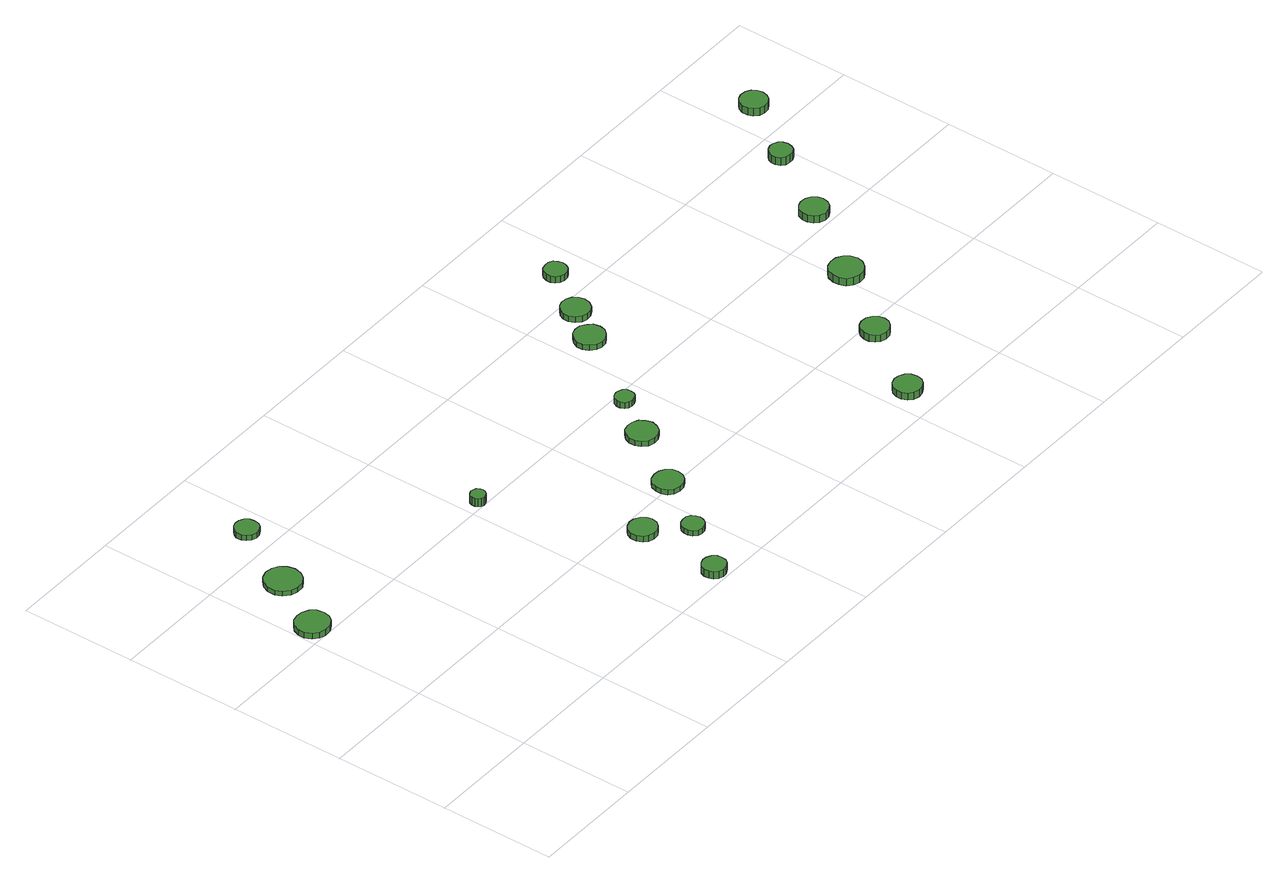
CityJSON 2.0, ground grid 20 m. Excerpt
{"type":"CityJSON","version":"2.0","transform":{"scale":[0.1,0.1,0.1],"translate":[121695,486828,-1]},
"CityObjects":{
"tree1":{"type":"SolitaryVegetationObject","attributes":{"function":"something"},"geometry":[{"type":"MultiSurface","lod":"1","boundaries":[[[0,1,2,3,4,5,6,7,8,9,10,11,12,13,14]],[[15,16,17,18,19,20,21,22,23,24,25,26,27,28,29]],[[0,29,28,1]],[[1,28,27,2]],[[2,27,26,3]],[[3,26,25,4]],[[4,25,24,5]],[[5,24,23,6]],[[6,23,22,7]],[[7,22,21,8]],[[8,21,20,9]],[[9,20,19,10]],[[10,19,18,11]],[[11,18,17,12]],[[12,17,16,13]],[[13,16,15,14]],[[14,15,29,0]]]}]},
"tree2":{"type":"SolitaryVegetationObject","attributes":{"function":"something"},"geometry":[{"type":"MultiSurface","lod":"1","boundaries":[[[30,31,32,33,34,35,36,37,38,39,40,41,42,43,44]],[[45,46,47,48,49,50,51,52,53,54,55,56,57,58,59]],[[30,59,58,31]],[[31,58,57,32]],[[32,57,56,33]],[[33,56,55,34]],[[34,55,54,35]],[[35,54,53,36]],[[36,53,52,37]],[[37,52,51,38]],[[38,51,50,39]],[[39,50,49,40]],[[40,49,48,41]],[[41,48,47,42]],[[42,47,46,43]],[[43,46,45,44]],[[44,45,59,30]]]}]},
"tree3":{"type":"SolitaryVegetationObject","attributes":{"function":"something"},"geometry":[{"type":"MultiSurface","lod":"1","boundaries":[[[60,61,62,63,64,65,66,67,68,69,70,71,72,73,74]],[[75,76,77,78,79,80,81,82,83,84,85,86,87,88,89]],[[60,89,88,61]],[[61,88,87,62]],[[62,87,86,63]],[[63,86,85,64]],[[64,85,84,65]],[[65,84,83,66]],[[66,83,82,67]],[[67,82,81,68]],[[68,81,80,69]],[[69,80,79,70]],[[70,79,78,71]],[[71,78,77,72]],[[72,77,76,73]],[[73,76,75,74]],[[74,75,89,60]]]}]},
"tree4":{"type":"SolitaryVegetationObject","attributes":{"function":"something"},"geometry":[{"type":"MultiSurface","lod":"1","boundaries":[[[90,91,92,93,94,95,96,97,98,99,100,101,102,103,104]],[[105,106,107,108,109,110,111,112,113,114,115,116,117,118,119]],[[90,119,118,91]],[[91,118,117,92]],[[92,117,116,93]],[[93,116,115,94]],[[94,115,114,95]],[[95,114,113,96]],[[96,113,112,97]],[[97,112,111,98]],[[98,111,110,99]],[[99,110,109,100]],[[100,109,108,101]],[[101,108,107,102]],[[102,107,106,103]],[[103,106,105,104]],[[104,105,119,90]]]}]},
"tree5":{"type":"SolitaryVegetationObject","attributes":{"function":"something"},"geometry":[{"type":"MultiSurface","lod":"1","boundaries":[[[120,121,122,123,124,125,126,127,128,129,130,131,132,133,134]],[[135,136,137,138,139,140,141,142,143,144,145,146,147,148,149]],[[120,149,148,121]],[[121,148,147,122]],[[122,147,146,123]],[[123,146,145,124]],[[124,145,144,125]],[[125,144,143,126]],[[126,143,142,127]],[[127,142,141,128]],[[128,141,140,129]],[[129,140,139,130]],[[130,139,138,131]],[[131,138,137,132]],[[132,137,136,133]],[[133,136,135,134]],[[134,135,149,120]]]}]},
"tree6":{"type":"SolitaryVegetationObject","attributes":{"function":"something"},"geometry":[{"type":"MultiSurface","lod":"1","boundaries":[[[150,151,152,153,154,155,156,157,158,159,160,161,162,163,164]],[[165,166,167,168,169,170,171,172,173,174,175,176,177,178,179]],[[150,179,178,151]],[[151,178,177,152]],[[152,177,176,153]],[[153,176,175,154]],[[154,175,174,155]],[[155,174,173,156]],[[156,173,172,157]],[[157,172,171,158]],[[158,171,170,159]],[[159,170,169,160]],[[160,169,168,161]],[[161,168,167,162]],[[162,167,166,163]],[[163,166,165,164]],[[164,165,179,150]]]}]},
"tree7":{"type":"SolitaryVegetationObject","attributes":{"function":"something"},"geometry":[{"type":"MultiSurface","lod":"1","boundaries":[[[180,181,182,183,184,185,186,187,188,189,190,191,192,193,194]],[[195,196,197,198,199,200,201,202,203,204,205,206,207,208,209]],[[180,209,208,181]],[[181,208,207,182]],[[182,207,206,183]],[[183,206,205,184]],[[184,205,204,185]],[[185,204,203,186]],[[186,203,202,187]],[[187,202,201,188]],[[188,201,200,189]],[[189,200,199,190]],[[190,199,198,191]],[[191,198,197,192]],[[192,197,196,193]],[[193,196,195,194]],[[194,195,209,180]]]}]},
"tree8":{"type":"SolitaryVegetationObject","attributes":{"function":"something"},"geometry":[{"type":"MultiSurface","lod":"1","boundaries":[[[210,211,212,213,214,215,216,217,218,219,220,221,222,223,224]],[[225,226,227,228,229,230,231,232,233,234,235,236,237,238,239]],[[210,239,238,211]],[[211,238,237,212]],[[212,237,236,213]],[[213,236,235,214]],[[214,235,234,215]],[[215,234,233,216]],[[216,233,232,217]],[[217,232,231,218]],[[218,231,230,219]],[[219,230,229,220]],[[220,229,228,221]],[[221,228,227,222]],[[222,227,226,223]],[[223,226,225,224]],[[224,225,239,210]]]}]},
"tree9":{"type":"SolitaryVegetationObject","attributes":{"function":"something"},"geometry":[{"type":"MultiSurface","lod":"1","boundaries":[[[240,241,242,243,244,245,246,247,248,249,250,251,252,253,254]],[[255,256,257,258,259,260,261,262,263,264,265,266,267,268,269]],[[240,269,268,241]],[[241,268,267,242]],[[242,267,266,243]],[[243,266,265,244]],[[244,265,264,245]],[[245,264,263,246]],[[246,263,262,247]],[[247,262,261,248]],[[248,261,260,249]],[[249,260,259,250]],[[250,259,258,251]],[[251,258,257,252]],[[252,257,256,253]],[[253,256,255,254]],[[254,255,269,240]]]}]},
"tree10":{"type":"SolitaryVegetationObject","attributes":{"function":"something"},"geometry":[{"type":"MultiSurface","lod":"1","boundaries":[[[270,271,272,273,274,275,276,277,278,279,280,281,282,283,284]],[[285,286,287,288,289,290,291,292,293,294,295,296,297,298,299]],[[270,299,298,271]],[[271,298,297,272]],[[272,297,296,273]],[[273,296,295,274]],[[274,295,294,275]],[[275,294,293,276]],[[276,293,292,277]],[[277,292,291,278]],[[278,291,290,279]],[[279,290,289,280]],[[280,289,288,281]],[[281,288,287,282]],[[282,287,286,283]],[[283,286,285,284]],[[284,285,299,270]]]}]},
"tree11":{"type":"SolitaryVegetationObject","attributes":{"function":"something"},"geometry":[{"type":"MultiSurface","lod":"1","boundaries":[[[300,301,302,303,304,305,306,307,308,309,310,311,312,313,314]],[[315,316,317,318,319,320,321,322,323,324,325,326,327,328,329]],[[300,329,328,301]],[[301,328,327,302]],[[302,327,326,303]],[[303,326,325,304]],[[304,325,324,305]],[[305,324,323,306]],[[306,323,322,307]],[[307,322,321,308]],[[308,321,320,309]],[[309,320,319,310]],[[310,319,318,311]],[[311,318,317,312]],[[312,317,316,313]],[[313,316,315,314]],[[314,315,329,300]]]}]},
"tree12":{"type":"SolitaryVegetationObject","attributes":{"function":"something"},"geometry":[{"type":"MultiSurface","lod":"1","boundaries":[[[330,331,332,333,334,335,336,337,338,339,340,341,342,343,344]],[[345,346,347,348,349,350,351,352,353,354,355,356,357,358,359]],[[330,359,358,331]],[[331,358,357,332]],[[332,357,356,333]],[[333,356,355,334]],[[334,355,354,335]],[[335,354,353,336]],[[336,353,352,337]],[[337,352,351,338]],[[338,351,350,339]],[[339,350,349,340]],[[340,349,348,341]],[[341,348,347,342]],[[342,347,346,343]],[[343,346,345,344]],[[344,345,359,330]]]}]},
"tree13":{"type":"SolitaryVegetationObject","attributes":{"function":"something"},"geometry":[{"type":"MultiSurface","lod":"1","boundaries":[[[360,361,362,363,364,365,366,367,368,369,370,371,372,373,374]],[[375,376,377,378,379,380,381,382,383,384,385,386,387,388,389]],[[360,389,388,361]],[[361,388,387,362]],[[362,387,386,363]],[[363,386,385,364]],[[364,385,384,365]],[[365,384,383,366]],[[366,383,382,367]],[[367,382,381,368]],[[368,381,380,369]],[[369,380,379,370]],[[370,379,378,371]],[[371,378,377,372]],[[372,377,376,373]],[[373,376,375,374]],[[374,375,389,360]]]}]},
"tree14":{"type":"SolitaryVegetationObject","attributes":{"function":"something"},"geometry":[{"type":"MultiSurface","lod":"1","boundaries":[[[390,391,392,393,394,395,396,397,398,399,400,401,402,403,404]],[[405,406,407,408,409,410,411,412,413,414,415,416,417,418,419]],[[390,419,418,391]],[[391,418,417,392]],[[392,417,416,393]],[[393,416,415,394]],[[394,415,414,395]],[[395,414,413,396]],[[396,413,412,397]],[[397,412,411,398]],[[398,411,410,399]],[[399,410,409,400]],[[400,409,408,401]],[[401,408,407,402]],[[402,407,406,403]],[[403,406,405,404]],[[404,405,419,390]]]}]},
"tree15":{"type":"SolitaryVegetationObject","attributes":{"function":"something"},"geometry":[{"type":"MultiSurface","lod":"1","boundaries":[[[420,421,422,423,424,425,426,427,428,429,430,431,432,433,434]],[[435,436,437,438,439,440,441,442,443,444,445,446,447,448,449]],[[420,449,448,421]],[[421,448,447,422]],[[422,447,446,423]],[[423,446,445,424]],[[424,445,444,425]],[[425,444,443,426]],[[426,443,442,427]],[[427,442,441,428]],[[428,441,440,429]],[[429,440,439,430]],[[430,439,438,431]],[[431,438,437,432]],[[432,437,436,433]],[[433,436,435,434]],[[434,435,449,420]]]}]},
"tree16":{"type":"SolitaryVegetationObject","attributes":{"function":"something"},"geometry":[{"type":"MultiSurface","lod":"1","boundaries":[[[450,451,452,453,454,455,456,457,458,459,460,461,462,463,464]],[[465,466,467,468,469,470,471,472,473,474,475,476,477,478,479]],[[450,479,478,451]],[[451,478,477,452]],[[452,477,476,453]],[[453,476,475,454]],[[454,475,474,455]],[[455,474,473,456]],[[456,473,472,457]],[[457,472,471,458]],[[458,471,470,459]],[[459,470,469,460]],[[460,469,468,461]],[[461,468,467,462]],[[462,467,466,463]],[[463,466,465,464]],[[464,465,479,450]]]}]},
"tree17":{"type":"SolitaryVegetationObject","attributes":{"function":"something"},"geometry":[{"type":"MultiSurface","lod":"1","boundaries":[[[480,481,482,483,484,485,486,487,488,489,490,491,492,493,494]],[[495,496,497,498,499,500,501,502,503,504,505,506,507,508,509]],[[480,509,508,481]],[[481,508,507,482]],[[482,507,506,483]],[[483,506,505,484]],[[484,505,504,485]],[[485,504,503,486]],[[486,503,502,487]],[[487,502,501,488]],[[488,501,500,489]],[[489,500,499,490]],[[490,499,498,491]],[[491,498,497,492]],[[492,497,496,493]],[[493,496,495,494]],[[494,495,509,480]]]}]},
"tree18":{"type":"SolitaryVegetationObject","attributes":{"function":"something"},"geometry":[{"type":"MultiSurface","lod":"1","boundaries":[[[510,511,512,513,514,515,516,517,518,519,520,521,522,523,524]],[[525,526,527,528,529,530,531,532,533,534,535,536,537,538,539]],[[510,539,538,511]],[[511,538,537,512]],[[512,537,536,513]],[[513,536,535,514]],[[514,535,534,515]],[[515,534,533,516]],[[516,533,532,517]],[[517,532,531,518]],[[518,531,530,519]],[[519,530,529,520]],[[520,529,528,521]],[[521,528,527,522]],[[522,527,526,523]],[[523,526,525,524]],[[524,525,539,510]]]}]},
"tree19":{"type":"SolitaryVegetationObject","attributes":{"function":"something"},"geometry":[{"type":"MultiSurface","lod":"1","boundaries":[[[540,541,542,543,544,545,546,547,548,549,550,551,552,553,554]],[[555,556,557,558,559,560,561,562,563,564,565,566,567,568,569]],[[540,569,568,541]],[[541,568,567,542]],[[542,567,566,543]],[[543,566,565,544]],[[544,565,564,545]],[[545,564,563,546]],[[546,563,562,547]],[[547,562,561,548]],[[548,561,560,549]],[[549,560,559,550]],[[550,559,558,551]],[[551,558,557,552]],[[552,557,556,553]],[[553,556,555,554]],[[554,555,569,540]]]}]}
},
"vertices":[
[60,427,17],[58,439,17],[51,448,17],[40,454,17],[28,455,17],[17,452,17],[8,444,17],[3,433,17],[3,421,17],[8,410,17],[17,402,17],[28,399,17],[40,400,17],[51,406,17],[58,415,17],[58,415,6],[51,406,6],[40,400,6],[28,399,6],[17,402,6],[8,410,6],[3,421,6],[3,433,6],[8,444,6],[17,452,6],[28,455,6],[40,454,6],[51,448,6],[58,439,6],[60,427,6],
[121,528,15],[118,540,15],[111,551,15],[100,557,15],[87,559,15],[75,555,15],[65,546,15],[60,534,15],[60,521,15],[65,510,15],[75,501,15],[87,497,15],[100,498,15],[111,505,15],[118,515,15],[118,515,6],[111,505,6],[100,498,6],[87,497,6],[75,501,6],[65,510,6],[60,521,6],[60,534,6],[65,546,6],[75,555,6],[87,559,6],[100,557,6],[111,551,6],[118,540,6],[121,528,6],
[176,648,16],[175,656,16],[170,663,16],[162,667,16],[154,668,16],[146,665,16],[140,659,16],[136,652,16],[136,643,16],[140,636,16],[146,630,16],[154,627,16],[162,628,16],[170,632,16],[175,639,16],[175,639,6],[170,632,6],[162,628,6],[154,627,6],[146,630,6],[140,636,6],[136,643,6],[136,652,6],[140,659,6],[146,665,6],[154,668,6],[162,667,6],[170,663,6],[175,656,6],[176,648,6],
[530,22,21],[529,30,21],[524,37,21],[516,41,21],[508,42,21],[500,39,21],[494,34,21],[491,26,21],[491,18,21],[494,10,21],[500,5,21],[508,2,21],[516,3,21],[524,7,21],[529,14,21],[529,14,7],[524,7,7],[516,3,7],[508,2,7],[500,5,7],[494,10,7],[491,18,7],[491,26,7],[494,34,7],[500,39,7],[508,42,7],[516,41,7],[524,37,7],[529,30,7],[530,22,7],
[442,412,21],[441,417,21],[438,422,21],[433,424,21],[428,425,21],[423,423,21],[419,420,21],[417,415,21],[417,409,21],[419,405,21],[423,401,21],[428,399,21],[433,400,21],[438,403,21],[441,407,21],[441,407,6],[438,403,6],[433,400,6],[428,399,6],[423,401,6],[419,405,6],[417,409,6],[417,415,6],[419,420,6],[423,423,6],[428,425,6],[433,424,6],[438,422,6],[441,417,6],[442,412,6],
[544,166,18],[542,175,18],[536,183,18],[527,188,18],[518,189,18],[508,186,18],[501,180,18],[497,171,18],[497,161,18],[501,151,18],[508,145,18],[518,142,18],[527,143,18],[536,148,18],[542,156,18],[542,156,7],[536,148,7],[527,143,7],[518,142,7],[508,145,7],[501,151,7],[497,161,7],[497,171,7],[501,180,7],[508,186,7],[518,189,7],[527,188,7],[536,183,7],[542,175,7],[544,166,7],
[593,111,17],[591,118,17],[587,125,17],[580,129,17],[572,129,17],[565,127,17],[559,122,17],[556,115,17],[556,107,17],[559,100,17],[565,94,17],[572,92,17],[580,93,17],[587,97,17],[591,103,17],[591,103,7],[587,97,7],[580,93,7],[572,92,7],[565,94,7],[559,100,7],[556,107,7],[556,115,7],[559,122,7],[565,127,7],[572,129,7],[580,129,7],[587,125,7],[591,118,7],[593,111,7],
[664,207,15],[662,217,15],[655,226,15],[646,231,15],[636,232,15],[625,229,15],[617,222,15],[613,212,15],[613,202,15],[617,192,15],[625,185,15],[636,182,15],[646,183,15],[655,188,15],[662,197,15],[662,197,6],[655,188,6],[646,183,6],[636,182,6],[625,185,6],[617,192,6],[613,202,6],[613,212,6],[617,222,6],[625,229,6],[636,232,6],[646,231,6],[655,226,6],[662,217,6],[664,207,6],
[735,310,16],[732,321,16],[726,330,16],[716,335,16],[706,336,16],[695,333,16],[687,325,16],[683,315,16],[683,305,16],[687,295,16],[695,287,16],[706,284,16],[716,285,16],[726,291,16],[732,299,16],[732,299,6],[726,291,6],[716,285,6],[706,284,6],[695,287,6],[687,295,6],[683,305,6],[683,315,6],[687,325,6],[695,333,6],[706,336,6],[716,335,6],[726,330,6],[732,321,6],[735,310,6],
[775,382,17],[774,389,17],[770,394,17],[764,397,17],[758,398,17],[751,396,17],[746,392,17],[743,385,17],[743,379,17],[746,372,17],[751,368,17],[758,366,17],[764,367,17],[770,370,17],[774,375,17],[774,375,6],[770,370,6],[764,367,6],[758,366,6],[751,368,6],[746,372,6],[743,379,6],[743,385,6],[746,392,6],[751,396,6],[758,398,6],[764,397,6],[770,394,6],[774,389,6],[775,382,6],
[874,516,16],[872,527,16],[865,535,16],[856,541,16],[845,542,16],[835,539,16],[827,531,16],[822,521,16],[822,511,16],[827,501,16],[835,493,16],[845,490,16],[856,491,16],[865,497,16],[872,505,16],[872,505,6],[865,497,6],[856,491,6],[845,490,6],[835,493,6],[827,501,6],[822,511,6],[822,521,6],[827,531,6],[835,539,6],[845,542,6],[856,541,6],[865,535,6],[872,527,6],[874,516,6],
[1065,54,20],[1063,64,20],[1057,72,20],[1048,77,20],[1039,78,20],[1029,75,20],[1022,68,20],[1018,59,20],[1018,49,20],[1022,40,20],[1029,34,20],[1039,31,20],[1048,32,20],[1057,37,20],[1063,44,20],[1063,44,7],[1057,37,7],[1048,32,7],[1039,31,7],[1029,34,7],[1022,40,7],[1018,49,7],[1018,59,7],[1022,68,7],[1029,75,7],[1039,78,7],[1048,77,7],[1057,72,7],[1063,64,7],[1065,54,7],
[912,574,17],[910,584,17],[904,592,17],[895,597,17],[885,598,17],[876,595,17],[868,588,17],[864,579,17],[864,569,17],[868,559,17],[876,552,17],[885,549,17],[895,550,17],[904,555,17],[910,564,17],[910,564,6],[904,555,6],[895,550,6],[885,549,6],[876,552,6],[868,559,6],[864,569,6],[864,579,6],[868,588,6],[876,595,6],[885,598,6],[895,597,6],[904,592,6],[910,584,6],[912,574,6],
[962,653,18],[960,661,18],[956,668,18],[949,672,18],[941,672,18],[933,670,18],[927,665,18],[924,657,18],[924,649,18],[927,642,18],[933,637,18],[941,634,18],[949,635,18],[956,639,18],[960,646,18],[960,646,6],[956,639,6],[949,635,6],[941,634,6],[933,637,6],[927,642,6],[924,649,6],[924,657,6],[927,665,6],[933,670,6],[941,672,6],[949,672,6],[956,668,6],[960,661,6],[962,653,6],
[1149,180,19],[1147,190,19],[1141,198,19],[1132,203,19],[1122,204,19],[1113,201,19],[1106,194,19],[1102,185,19],[1102,175,19],[1106,166,19],[1113,160,19],[1122,157,19],[1132,158,19],[1141,163,19],[1147,171,19],[1147,171,6],[1141,163,6],[1132,158,6],[1122,157,6],[1113,160,6],[1106,166,6],[1102,175,6],[1102,185,6],[1106,194,6],[1113,201,6],[1122,204,6],[1132,203,6],[1141,198,6],[1147,190,6],[1149,180,6],
[1241,301,20],[1238,313,20],[1231,322,20],[1221,328,20],[1209,329,20],[1198,326,20],[1189,318,20],[1185,307,20],[1185,295,20],[1189,284,20],[1198,277,20],[1209,273,20],[1221,274,20],[1231,280,20],[1238,290,20],[1238,290,6],[1231,280,6],[1221,274,6],[1209,273,6],[1198,277,6],[1189,284,6],[1185,295,6],[1185,307,6],[1189,318,6],[1198,326,6],[1209,329,6],[1221,328,6],[1231,322,6],[1238,313,6],[1241,301,6],
[1325,431,20],[1323,440,20],[1317,448,20],[1308,453,20],[1299,454,20],[1289,451,20],[1282,445,20],[1278,436,20],[1278,426,20],[1282,417,20],[1289,410,20],[1299,407,20],[1308,408,20],[1317,413,20],[1323,421,20],[1323,421,6],[1317,413,6],[1308,408,6],[1299,407,6],[1289,410,6],[1282,417,6],[1278,426,6],[1278,436,6],[1282,445,6],[1289,451,6],[1299,454,6],[1308,453,6],[1317,448,6],[1323,440,6],[1325,431,6],
[1400,555,20],[1398,563,20],[1394,569,20],[1387,573,20],[1379,574,20],[1371,571,20],[1365,566,20],[1362,559,20],[1362,551,20],[1365,543,20],[1371,538,20],[1379,536,20],[1387,536,20],[1394,540,20],[1398,547,20],[1398,547,5],[1394,540,5],[1387,536,5],[1379,536,5],[1371,538,5],[1365,543,5],[1362,551,5],[1362,559,5],[1365,566,5],[1371,571,5],[1379,574,5],[1387,573,5],[1394,569,5],[1398,563,5],[1400,555,5],
[1477,662,20],[1475,672,20],[1470,679,20],[1462,684,20],[1452,685,20],[1443,682,20],[1436,676,20],[1432,667,20],[1432,657,20],[1436,649,20],[1443,642,20],[1452,639,20],[1462,640,20],[1470,645,20],[1475,653,20],[1475,653,6],[1470,645,6],[1462,640,6],[1452,639,6],[1443,642,6],[1436,649,6],[1432,657,6],[1432,667,6],[1436,676,6],[1443,682,6],[1452,685,6],[1462,684,6],[1470,679,6],[1475,672,6],[1477,662,6]
]}
